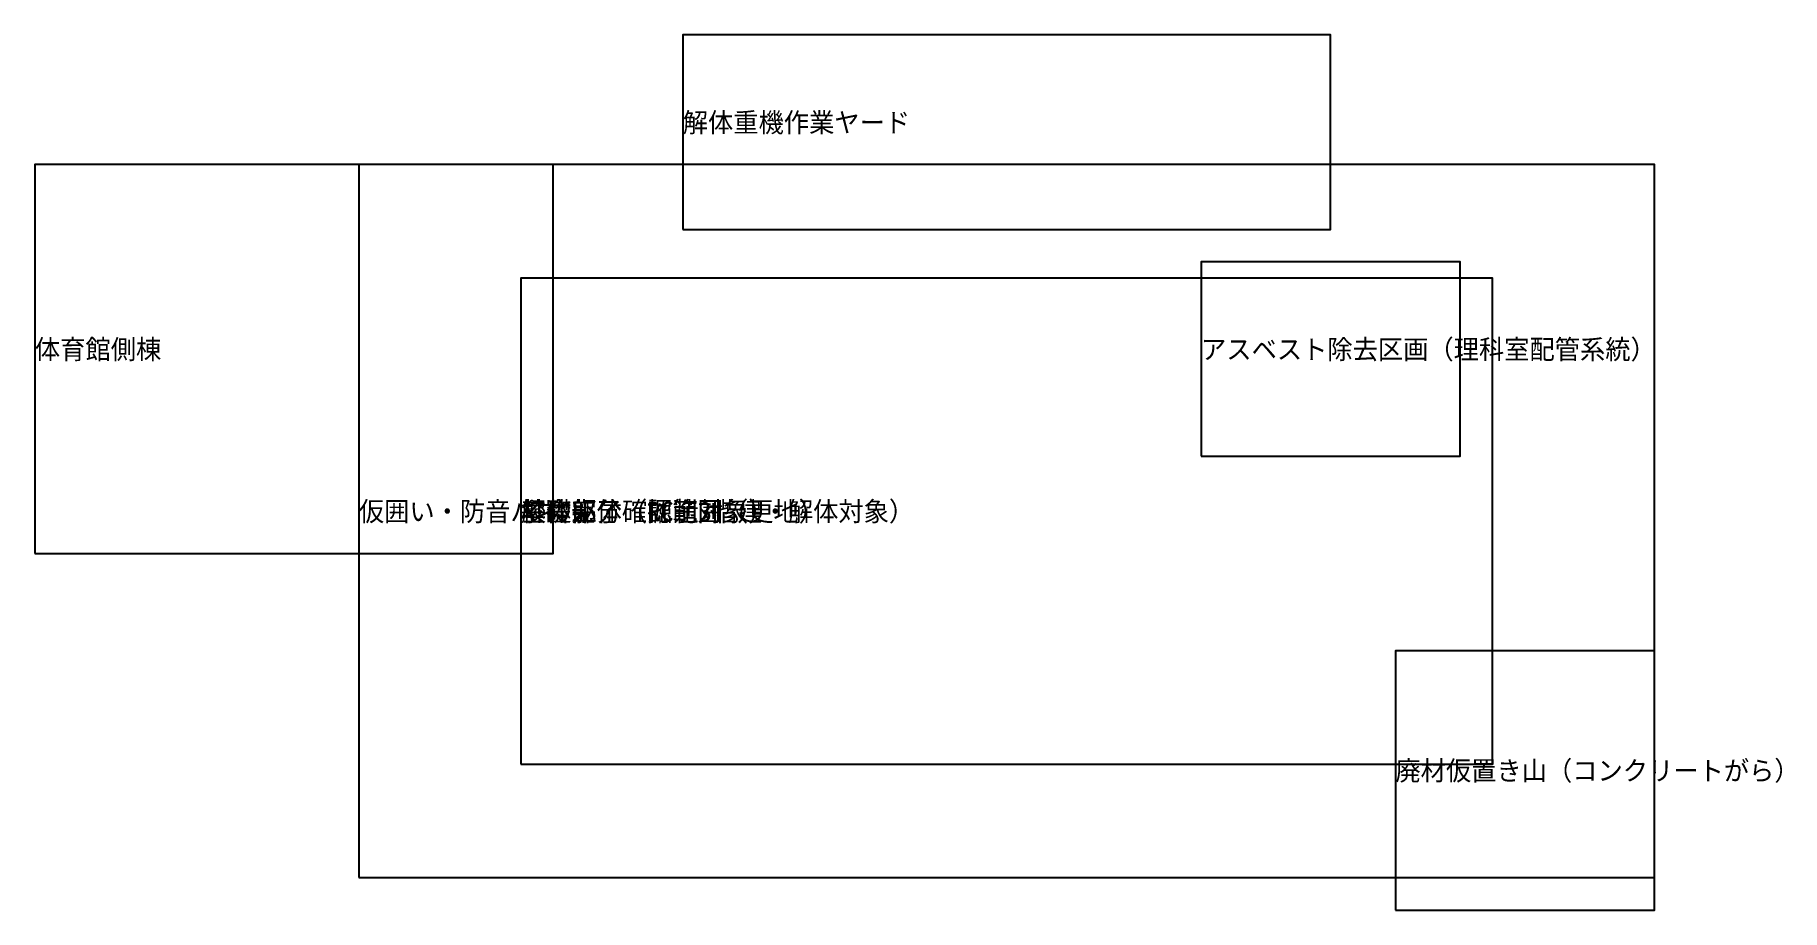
# Model space of a CAD drawing. Header units: metres. Extents: x -30 to 23.9, y -12 to 15.
import ezdxf

# ---------------------------------------------------------------- set-up
doc = ezdxf.new("R2010")
doc.units = ezdxf.units.M

msp = doc.modelspace()

# ---------------------------------------------------------------- linework, layer by layer
at = {"layer": 'asbestos_zone'}
msp.add_lwpolyline([(6, 2), (14, 2), (14, 8), (6, 8)], close=True, dxfattribs=at)
at = {"layer": 'debris_pile'}
msp.add_lwpolyline([(12, -12), (20, -12), (20, -4), (12, -4)], close=True, dxfattribs=at)
at = {"layer": 'demolition_yard'}
msp.add_lwpolyline([(-10, 9), (10, 9), (10, 15), (-10, 15)], close=True, dxfattribs=at)
at = {"layer": 'foundation'}
msp.add_lwpolyline([(-15, -7.5), (15, -7.5), (15, 7.5), (-15, 7.5)], close=True, dxfattribs=at)
at = {"layer": 'gym_wing'}
msp.add_lwpolyline([(-30, -1), (-14, -1), (-14, 11), (-30, 11)], close=True, dxfattribs=at)
at = {"layer": 'main_building'}
msp.add_lwpolyline([(-15, -7.5), (15, -7.5), (15, 7.5), (-15, 7.5)], close=True, dxfattribs=at)
at = {"layer": 'site_clearance'}
msp.add_lwpolyline([(-15, -7.5), (15, -7.5), (15, 7.5), (-15, 7.5)], close=True, dxfattribs=at)
at = {"layer": 'temp_fence'}
msp.add_lwpolyline([(-20, -11), (20, -11), (20, 11), (-20, 11)], close=True, dxfattribs=at)

# ---------------------------------------------------------------- texts
at = {"layer": 'asbestos_zone'}
msp.add_text('アスベスト除去区画（理科室配管系統）', height=0.6, dxfattribs=at).set_placement((6, 5))
at = {"layer": 'debris_pile'}
msp.add_text('廃材仮置き山（コンクリートがら）', height=0.6, dxfattribs=at).set_placement((12, -8))
at = {"layer": 'demolition_yard'}
msp.add_text('解体重機作業ヤード', height=0.6, dxfattribs=at).set_placement((-10, 12))
at = {"layer": 'foundation'}
msp.add_text('基礎部分（掘削対象）', height=0.6, dxfattribs=at).set_placement((-15, 0))
at = {"layer": 'gym_wing'}
msp.add_text('体育館側棟', height=0.6, dxfattribs=at).set_placement((-30, 5))
at = {"layer": 'main_building'}
msp.add_text('校舎躯体（RC造3階建・解体対象）', height=0.6, dxfattribs=at).set_placement((-15, 0))
at = {"layer": 'site_clearance'}
msp.add_text('解体完了確認範囲（更地）', height=0.6, dxfattribs=at).set_placement((-15, 0))
at = {"layer": 'temp_fence'}
msp.add_text('仮囲い・防音パネル', height=0.6, dxfattribs=at).set_placement((-20, 0))

doc.saveas('drawing.dxf')
